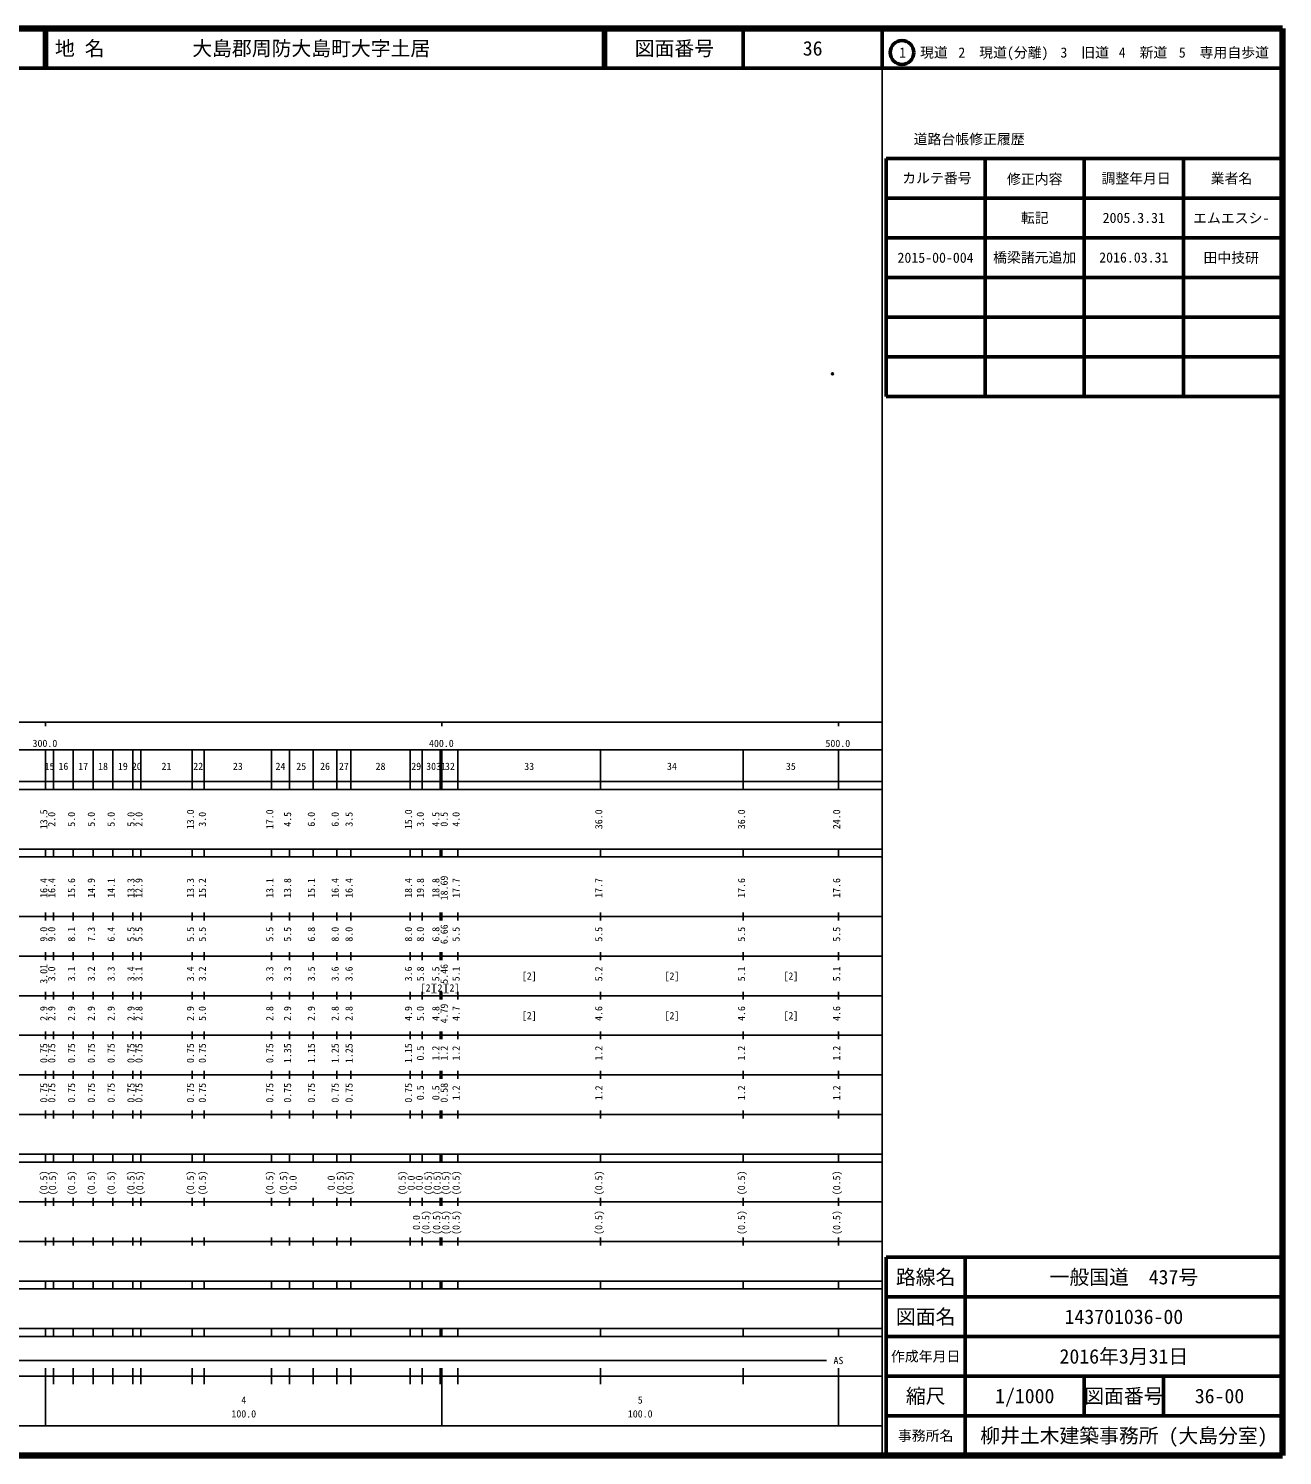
# Model space of a CAD drawing. Units: millimetres on the paper. Extents: x 40 to 680, y 20 to 380.
# Drawn here: x 363.7 to 680, y 20 to 380 of the extents above; entities that cross this region are included whole.
import ezdxf
from ezdxf.enums import TextEntityAlignment as Align

# ---------------------------------------------------------------- set-up
doc = ezdxf.new("R2010")
doc.units = ezdxf.units.MM
doc.header["$PDMODE"] = 32
doc.header["$PDSIZE"] = 0.5
doc.layers.add('M-OTRS', color=6, linetype='Continuous')
doc.layers.add('M-TTL-TXT', color=7, linetype='Continuous')
for name, color, linetype, lineweight in [('M-TTL', 2, 'Continuous', 140), ('M-TTL-BAND', 7, 'Continuous', 25), ('M-TTL-FRAM', 2, 'Continuous', 50), ('M-TTL-LINE', 7, 'Continuous', 50)]:
    doc.layers.add(name, color=color, linetype=linetype, lineweight=lineweight)
doc.styles.add('ＭＳ ゴシック', font='')
doc.styles.get('ＭＳ ゴシック').set_extended_font_data('MS Gothic')

msp = doc.modelspace()

# ---------------------------------------------------------------- linework, layer by layer
at = {"layer": 'M-OTRS'}
msp.add_point((566.494, 292.87), dxfattribs=at)
at = {"layer": 'M-TTL'}
for p, q in [((680, 380), (40, 380)), ((680, 20), (680, 380)), ((40, 20), (680, 20))]:
    msp.add_line(p, q, dxfattribs=at)
at = {"layer": 'M-TTL-BAND'}
for p, q in [((579, 20), (579, 370)), ((40, 205), (579, 205)), ((368, 205), (368, 204)), ((468, 205), (468, 204)), ((568, 205), (568, 204)), ((68, 198), (579, 198)), ((368, 188), (368, 198)), ((370, 188), (370, 198)), ((375, 188), (375, 198)), ((380, 188), (380, 198)), ((385, 188), (385, 198)), ((390, 188), (390, 198)), ((392, 188), (392, 198)), ((405, 188), (405, 198)), ((408, 188), (408, 198)), ((425, 188), (425, 198)), ((429.5, 188), (429.5, 198)), ((435.5, 188), (435.5, 198)), ((441.5, 188), (441.5, 198)), ((445, 188), (445, 198)), ((460, 188), (460, 198)), ((463, 188), (463, 198)), ((467.5, 188), (467.5, 198)), ((468, 188), (468, 198)), ((472, 188), (472, 198)), ((508, 188), (508, 198)), ((544, 188), (544, 198)), ((568, 188), (568, 198)), ((40, 190), (579, 190)), ((40, 188), (579, 188)), ((40, 173), (579, 173)), ((368, 171), (368, 173)), ((370, 171), (370, 173)), ((375, 171), (375, 173)), ((380, 171), (380, 173)), ((385, 171), (385, 173)), ((390, 171), (390, 173)), ((392, 171), (392, 173)), ((405, 171), (405, 173)), ((408, 171), (408, 173)), ((425, 171), (425, 173)), ((429.5, 171), (429.5, 173)), ((435.5, 171), (435.5, 173)), ((441.5, 171), (441.5, 173)), ((445, 171), (445, 173)), ((460, 171), (460, 173)), ((463, 171), (463, 173)), ((467.5, 171), (467.5, 173)), ((468, 171), (468, 173)), ((472, 171), (472, 173)), ((508, 171), (508, 173)), ((544, 171), (544, 173)), ((568, 171), (568, 173)), ((40, 171), (579, 171)), ((40, 156), (579, 156)), ((368, 155), (368, 157)), ((370, 155), (370, 157)), ((375, 155), (375, 157)), ((380, 155), (380, 157)), ((385, 155), (385, 157)), ((390, 155), (390, 157)), ((392, 155), (392, 157)), ((405, 155), (405, 157)), ((408, 155), (408, 157)), ((425, 155), (425, 157)), ((429.5, 155), (429.5, 157)), ((435.5, 155), (435.5, 157)), ((441.5, 155), (441.5, 157)), ((445, 155), (445, 157)), ((460, 155), (460, 157)), ((463, 155), (463, 157)), ((467.5, 155), (467.5, 157)), ((468, 155), (468, 157)), ((472, 155), (472, 157)), ((508, 155), (508, 157)), ((544, 155), (544, 157)), ((568, 155), (568, 157)), ((46, 146), (579, 146)), ((368, 145), (368, 147)), ((370, 145), (370, 147)), ((375, 145), (375, 147)), ((380, 145), (380, 147)), ((385, 145), (385, 147)), ((390, 145), (390, 147)), ((392, 145), (392, 147)), ((405, 145), (405, 147)), ((408, 145), (408, 147)), ((425, 145), (425, 147)), ((429.5, 145), (429.5, 147)), ((435.5, 145), (435.5, 147)), ((441.5, 145), (441.5, 147)), ((445, 145), (445, 147)), ((460, 145), (460, 147)), ((463, 145), (463, 147)), ((467.5, 145), (467.5, 147)), ((468, 145), (468, 147)), ((472, 145), (472, 147)), ((508, 145), (508, 147)), ((544, 145), (544, 147)), ((568, 145), (568, 147)), ((368, 135), (368, 137)), ((370, 135), (370, 137)), ((375, 135), (375, 137)), ((380, 135), (380, 137)), ((385, 135), (385, 137)), ((390, 135), (390, 137)), ((392, 135), (392, 137)), ((405, 135), (405, 137)), ((408, 135), (408, 137)), ((425, 135), (425, 137)), ((429.5, 135), (429.5, 137)), ((435.5, 135), (435.5, 137)), ((441.5, 135), (441.5, 137)), ((445, 135), (445, 137)), ((460, 135), (460, 137)), ((463, 135), (463, 137)), ((467.5, 135), (467.5, 137)), ((468, 135), (468, 137)), ((472, 135), (472, 137)), ((508, 135), (508, 137)), ((544, 135), (544, 137)), ((568, 135), (568, 137)), ((52, 136), (579, 136)), ((46, 126), (579, 126)), ((368, 125), (368, 127)), ((370, 125), (370, 127)), ((375, 125), (375, 127)), ((380, 125), (380, 127)), ((385, 125), (385, 127)), ((390, 125), (390, 127)), ((392, 125), (392, 127)), ((405, 125), (405, 127)), ((408, 125), (408, 127)), ((425, 125), (425, 127)), ((429.5, 125), (429.5, 127)), ((435.5, 125), (435.5, 127)), ((441.5, 125), (441.5, 127)), ((445, 125), (445, 127)), ((460, 125), (460, 127)), ((463, 125), (463, 127)), ((467.5, 125), (467.5, 127)), ((468, 125), (468, 127)), ((472, 125), (472, 127)), ((508, 125), (508, 127)), ((544, 125), (544, 127)), ((568, 125), (568, 127)), ((52, 116), (579, 116)), ((368, 115), (368, 117)), ((370, 115), (370, 117)), ((375, 115), (375, 117)), ((380, 115), (380, 117)), ((385, 115), (385, 117)), ((390, 115), (390, 117)), ((392, 115), (392, 117)), ((405, 115), (405, 117)), ((408, 115), (408, 117)), ((425, 115), (425, 117)), ((429.5, 115), (429.5, 117)), ((435.5, 115), (435.5, 117)), ((441.5, 115), (441.5, 117)), ((445, 115), (445, 117)), ((460, 115), (460, 117)), ((463, 115), (463, 117)), ((467.5, 115), (467.5, 117)), ((468, 115), (468, 117)), ((472, 115), (472, 117)), ((508, 115), (508, 117)), ((544, 115), (544, 117)), ((568, 115), (568, 117)), ((46, 106), (579, 106)), ((368, 105), (368, 107)), ((370, 105), (370, 107)), ((375, 105), (375, 107)), ((380, 105), (380, 107)), ((385, 105), (385, 107)), ((390, 105), (390, 107)), ((392, 105), (392, 107)), ((405, 105), (405, 107)), ((408, 105), (408, 107)), ((425, 105), (425, 107)), ((429.5, 105), (429.5, 107)), ((435.5, 105), (435.5, 107)), ((441.5, 105), (441.5, 107)), ((445, 105), (445, 107)), ((460, 105), (460, 107)), ((463, 105), (463, 107)), ((467.5, 105), (467.5, 107)), ((468, 105), (468, 107)), ((472, 105), (472, 107)), ((508, 105), (508, 107)), ((544, 105), (544, 107)), ((568, 105), (568, 107)), ((40, 96), (579, 96)), ((40, 94), (579, 94)), ((368, 94), (368, 96)), ((370, 94), (370, 96)), ((375, 94), (375, 96)), ((380, 94), (380, 96)), ((385, 94), (385, 96)), ((390, 94), (390, 96)), ((392, 94), (392, 96)), ((405, 94), (405, 96)), ((408, 94), (408, 96)), ((425, 94), (425, 96)), ((429.5, 94), (429.5, 96)), ((435.5, 94), (435.5, 96)), ((441.5, 94), (441.5, 96)), ((445, 94), (445, 96)), ((460, 94), (460, 96)), ((463, 94), (463, 96)), ((467.5, 94), (467.5, 96)), ((468, 94), (468, 96)), ((472, 94), (472, 96)), ((508, 94), (508, 96)), ((544, 94), (544, 96)), ((568, 94), (568, 96)), ((49, 84), (579, 84)), ((368, 83), (368, 85)), ((370, 83), (370, 85)), ((375, 83), (375, 85)), ((380, 83), (380, 85)), ((385, 83), (385, 85)), ((390, 83), (390, 85)), ((392, 83), (392, 85)), ((405, 83), (405, 85)), ((408, 83), (408, 85)), ((425, 83), (425, 85)), ((429.5, 83), (429.5, 85)), ((435.5, 83), (435.5, 85)), ((441.5, 83), (441.5, 85)), ((445, 83), (445, 85)), ((460, 83), (460, 85)), ((463, 83), (463, 85)), ((467.5, 83), (467.5, 85)), ((468, 83), (468, 85)), ((472, 83), (472, 85)), ((508, 83), (508, 85)), ((544, 83), (544, 85)), ((568, 83), (568, 85)), ((40, 74), (579, 74)), ((368, 73), (368, 75)), ((370, 73), (370, 75)), ((375, 73), (375, 75)), ((380, 73), (380, 75)), ((385, 73), (385, 75)), ((390, 73), (390, 75)), ((392, 73), (392, 75)), ((405, 73), (405, 75)), ((408, 73), (408, 75)), ((425, 73), (425, 75)), ((429.5, 73), (429.5, 75)), ((435.5, 73), (435.5, 75)), ((441.5, 73), (441.5, 75)), ((445, 73), (445, 75)), ((460, 73), (460, 75)), ((463, 73), (463, 75)), ((467.5, 73), (467.5, 75)), ((468, 73), (468, 75)), ((472, 73), (472, 75)), ((508, 73), (508, 75)), ((544, 73), (544, 75)), ((568, 73), (568, 75)), ((40, 64), (579, 64)), ((40, 62), (579, 62)), ((368, 62), (368, 64)), ((370, 62), (370, 64)), ((375, 62), (375, 64)), ((380, 62), (380, 64)), ((385, 62), (385, 64)), ((390, 62), (390, 64)), ((392, 62), (392, 64)), ((405, 62), (405, 64)), ((408, 62), (408, 64)), ((425, 62), (425, 64)), ((429.5, 62), (429.5, 64)), ((435.5, 62), (435.5, 64)), ((441.5, 62), (441.5, 64)), ((445, 62), (445, 64)), ((460, 62), (460, 64)), ((463, 62), (463, 64)), ((467.5, 62), (467.5, 64)), ((468, 62), (468, 64)), ((472, 62), (472, 64)), ((508, 62), (508, 64)), ((544, 62), (544, 64)), ((568, 62), (568, 64)), ((40, 52), (579, 52)), ((368, 50), (368, 52)), ((370, 50), (370, 52)), ((375, 50), (375, 52)), ((380, 50), (380, 52)), ((385, 50), (385, 52)), ((390, 50), (390, 52)), ((392, 50), (392, 52)), ((405, 50), (405, 52)), ((408, 50), (408, 52)), ((425, 50), (425, 52)), ((429.5, 50), (429.5, 52)), ((435.5, 50), (435.5, 52)), ((441.5, 50), (441.5, 52)), ((445, 50), (445, 52)), ((460, 50), (460, 52)), ((463, 50), (463, 52)), ((467.5, 50), (467.5, 52)), ((468, 50), (468, 52)), ((472, 50), (472, 52)), ((508, 50), (508, 52)), ((544, 50), (544, 52)), ((568, 50), (568, 52)), ((40, 50), (579, 50)), ((71, 44), (565, 44)), ((40, 40), (579, 40)), ((368, 27.5), (368, 42)), ((370, 38), (370, 42)), ((375, 38), (375, 42)), ((380, 38), (380, 42)), ((385, 38), (385, 42)), ((390, 38), (390, 42)), ((392, 38), (392, 42)), ((405, 38), (405, 42)), ((408, 38), (408, 42)), ((425, 38), (425, 42)), ((429.5, 38), (429.5, 42)), ((435.5, 38), (435.5, 42)), ((441.5, 38), (441.5, 42)), ((445, 38), (445, 42)), ((460, 38), (460, 42)), ((463, 38), (463, 42)), ((467.5, 38), (467.5, 42)), ((468, 27.5), (468, 42)), ((472, 38), (472, 42)), ((508, 38), (508, 42)), ((544, 38), (544, 42)), ((568, 27.5), (568, 42)), ((68, 27.5), (579, 27.5))]:
    msp.add_line(p, q, dxfattribs=at)
at = {"layer": 'M-TTL-FRAM'}
for p, q in [((580, 347.197), (580, 287.197)), ((580, 347.197), (680, 347.197)), ((580, 287.197), (680, 287.197)), ((680, 70), (580, 70)), ((580, 70), (580, 20))]:
    msp.add_line(p, q, dxfattribs=at)
at = {"layer": 'M-TTL-LINE'}
for p, q in [((367.75, 380), (367.75, 370)), ((368.25, 380), (368.25, 370)), ((508.747, 380), (508.747, 370)), ((509.247, 380), (509.247, 370)), ((543.997, 380), (543.997, 370)), ((579, 380), (579, 370)), ((40, 370), (680, 370)), ((605, 347.197), (605, 287.197)), ((630, 347.197), (630, 287.197)), ((655, 347.197), (655, 287.197)), ((580, 337.197), (680, 337.197)), ((580, 327.197), (680, 327.197)), ((580, 317.197), (680, 317.197)), ((580, 307.197), (680, 307.197)), ((580, 297.197), (680, 297.197)), ((600, 70), (600, 20)), ((680, 60), (580, 60)), ((680, 50), (580, 50)), ((680, 40), (580, 40)), ((630, 40), (630, 30)), ((650, 40), (650, 30)), ((680, 30), (580, 30))]:
    msp.add_line(p, q, dxfattribs=at)
msp.add_circle((584.031, 373.958), 3, dxfattribs=at)

# ---------------------------------------------------------------- texts
at = {"layer": 'M-TTL-BAND', "style": 'ＭＳ ゴシック'}
for s, p in [('300.0', (367.844, 198.195)), ('400.0', (467.844, 198.195)), ('500.0', (567.844, 198.195)), ('15', (369, 192.405)), ('16', (372.5, 192.405)), ('17', (377.5, 192.405)), ('18', (382.5, 192.405)), ('19', (387.5, 192.405)), ('20', (391, 192.405)), ('21', (398.5, 192.405)), ('22', (406.5, 192.405)), ('23', (416.5, 192.405)), ('24', (427.25, 192.405)), ('25', (432.5, 192.405)), ('26', (438.5, 192.405)), ('27', (443.25, 192.405)), ('28', (452.5, 192.405)), ('29', (461.5, 192.405)), ('30', (465.25, 192.405)), ('31', (467.75, 192.405)), ('32', (470, 192.405)), ('33', (490, 192.405)), ('34', (526, 192.405)), ('35', (556, 192.405)), ('[2]', (490, 139.5)), ('[2]', (526, 139.5)), ('[2]', (556, 139.5)), ('[2]', (464.5, 136.5)), ('[2]', (467.5, 136.5)), ('[2]', (470.5, 136.5)), ('[2]', (490, 129.5)), ('[2]', (526, 129.5)), ('[2]', (556, 129.5)), ('AS', (568, 42.5)), ('4', (418, 32.523)), ('5', (518, 32.523)), ('100.0', (418, 29.033)), ('100.0', (518, 29.033))]:
    msp.add_text(s, height=1.833, dxfattribs=at).set_placement(p, align=Align.BOTTOM_CENTER)
for s, p in [('13.5', (369, 180.5)), ('2.0', (371, 180.5)), ('5.0', (376, 180.5)), ('5.0', (381, 180.5)), ('5.0', (386, 180.5)), ('5.0', (391, 180.5)), ('2.0', (393, 180.5)), ('13.0', (406, 180.5)), ('3.0', (409, 180.5)), ('17.0', (426, 180.5)), ('4.5', (430.5, 180.5)), ('6.0', (436.5, 180.5)), ('6.0', (442.5, 180.5)), ('3.5', (446, 180.5)), ('15.0', (461, 180.5)), ('3.0', (464, 180.5)), ('4.5', (467.9, 180.5)), ('0.5', (470, 180.5)), ('4.0', (473, 180.5)), ('36.0', (509, 180.5)), ('36.0', (545, 180.5)), ('24.0', (569, 180.5)), ('18.69', (470, 163.174)), ('16.4', (369, 163.174)), ('16.4', (371, 163.174)), ('15.6', (376, 163.174)), ('14.9', (381, 163.174)), ('14.1', (386, 163.174)), ('13.3', (391, 163.174)), ('12.9', (393, 163.174)), ('13.3', (406, 163.174)), ('15.2', (409, 163.174)), ('13.1', (426, 163.174)), ('13.8', (430.5, 163.174)), ('15.1', (436.5, 163.174)), ('16.4', (442.5, 163.174)), ('16.4', (446, 163.174)), ('18.4', (461, 163.174)), ('19.8', (464, 163.174)), ('18.8', (467.9, 163.174)), ('17.7', (473, 163.174)), ('17.7', (509, 163.174)), ('17.6', (545, 163.174)), ('17.6', (569, 163.174)), ('9.0', (369, 151.5)), ('9.0', (371, 151.5)), ('8.1', (376, 151.5)), ('7.3', (381, 151.5)), ('6.4', (386, 151.5)), ('5.5', (391, 151.5)), ('5.5', (393, 151.5)), ('5.5', (406, 151.5)), ('5.5', (409, 151.5)), ('5.5', (426, 151.5)), ('5.5', (430.5, 151.5)), ('6.8', (436.5, 151.5)), ('8.0', (442.5, 151.5)), ('8.0', (446, 151.5)), ('8.0', (461, 151.5)), ('8.0', (464, 151.5)), ('6.8', (467.9, 151.5)), ('6.66', (470, 151.5)), ('5.5', (473, 151.5)), ('5.5', (509, 151.5)), ('5.5', (545, 151.5)), ('5.5', (569, 151.5)), ('3.01', (369, 141.5)), ('3.0', (371, 141.5)), ('3.1', (376, 141.5)), ('3.2', (381, 141.5)), ('3.3', (386, 141.5)), ('3.4', (391, 141.5)), ('3.1', (393, 141.5)), ('3.4', (406, 141.5)), ('3.2', (409, 141.5)), ('3.3', (426, 141.5)), ('3.3', (430.5, 141.5)), ('3.5', (436.5, 141.5)), ('3.6', (442.5, 141.5)), ('3.6', (446, 141.5)), ('3.6', (461, 141.5)), ('5.8', (464, 141.5)), ('5.5', (467.9, 141.5)), ('5.46', (470, 141.5)), ('5.1', (473, 141.5)), ('5.2', (509, 141.5)), ('5.1', (545, 141.5)), ('5.1', (569, 141.5)), ('2.9', (369, 131.5)), ('2.9', (371, 131.5)), ('2.9', (376, 131.5)), ('2.9', (381, 131.5)), ('2.9', (386, 131.5)), ('2.9', (391, 131.5)), ('2.8', (393, 131.5)), ('2.9', (406, 131.5)), ('5.0', (409, 131.5)), ('2.8', (426, 131.5)), ('2.9', (430.5, 131.5)), ('2.9', (436.5, 131.5)), ('2.8', (442.5, 131.5)), ('2.8', (446, 131.5)), ('4.9', (461, 131.5)), ('5.0', (464, 131.5)), ('4.8', (467.9, 131.5)), ('4.79', (470, 131.5)), ('4.7', (473, 131.5)), ('4.6', (509, 131.5)), ('4.6', (545, 131.5)), ('4.6', (569, 131.5)), ('0.75', (369, 121.5)), ('0.75', (371, 121.5)), ('0.75', (376, 121.5)), ('0.75', (381, 121.5)), ('0.75', (386, 121.5)), ('0.75', (391, 121.5)), ('0.75', (393, 121.5)), ('0.75', (406, 121.5)), ('0.75', (409, 121.5)), ('0.75', (426, 121.5)), ('1.35', (430.5, 121.5)), ('1.15', (436.5, 121.5)), ('1.25', (442.5, 121.5)), ('1.25', (446, 121.5)), ('1.15', (461, 121.5)), ('0.5', (464, 121.5)), ('1.2', (467.9, 121.5)), ('1.2', (470, 121.5)), ('1.2', (473, 121.5)), ('1.2', (509, 121.5)), ('1.2', (545, 121.5)), ('1.2', (569, 121.5)), ('0.75', (369, 111.5)), ('0.75', (371, 111.5)), ('0.75', (376, 111.5)), ('0.75', (381, 111.5)), ('0.75', (386, 111.5)), ('0.75', (391, 111.5)), ('0.75', (393, 111.5)), ('0.75', (406, 111.5)), ('0.75', (409, 111.5)), ('0.75', (426, 111.5)), ('0.75', (430.5, 111.5)), ('0.75', (436.5, 111.5)), ('0.75', (442.5, 111.5)), ('0.75', (446, 111.5)), ('0.75', (461, 111.5)), ('0.5', (464, 111.5)), ('0.5', (467.9, 111.5)), ('0.58', (470, 111.5)), ('1.2', (473, 111.5)), ('1.2', (509, 111.5)), ('1.2', (545, 111.5)), ('1.2', (569, 111.5)), ('(0.5)', (369, 88.764)), ('(0.5)', (371.2, 88.764)), ('(0.5)', (376, 88.764)), ('(0.5)', (381, 88.764)), ('(0.5)', (386, 88.764)), ('(0.5)', (391, 88.764)), ('(0.5)', (393.2, 88.764)), ('(0.5)', (406, 88.764)), ('(0.5)', (409, 88.764)), ('(0.5)', (426, 88.764)), ('(0.5)', (429.5, 88.764)), ('0.0', (431.87, 88.764)), ('0.0', (441.5, 88.764)), ('(0.5)', (443.87, 88.764)), ('(0.5)', (446, 88.764)), ('(0.5)', (459.4, 88.764)), ('0.0', (461.67, 88.764)), ('0.0', (463.7, 88.764)), ('(0.5)', (465.97, 88.764)), ('(0.5)', (468.2, 88.764)), ('(0.5)', (470.4, 88.764)), ('(0.5)', (473, 88.764)), ('(0.5)', (509, 88.764)), ('(0.5)', (545, 88.764)), ('(0.5)', (569, 88.764)), ('0.0', (463, 78.764)), ('(0.5)', (465.37, 78.764)), ('(0.5)', (468.1, 78.764)), ('(0.5)', (470.4, 78.764)), ('(0.5)', (473, 78.764)), ('(0.5)', (509, 78.764)), ('(0.5)', (545, 78.764)), ('(0.5)', (569, 78.764))]:
    msp.add_text(s, height=1.833, rotation=90, dxfattribs=at).set_placement(p, align=Align.BOTTOM_CENTER)
at = {"layer": 'M-TTL-TXT', "style": 'ＭＳ ゴシック'}
for s, p in [('地 名', (370.38, 375)), ('大島郡周防大島町大字土居', (405.024, 375))]:
    msp.add_text(s, height=3.666, dxfattribs=at).set_placement(p, align=Align.MIDDLE_LEFT)
for s, height, p in [('図面番号', 3.666, (526.622, 375)), ('36', 3.666, (561.497, 375)), ('1\u3000現道', 2.566, (589.448, 373.958)), ('2\u3000現道(分離)', 2.566, (609.619, 373.958)), ('3\u3000旧道', 2.566, (630.121, 373.958)), ('4\u3000新道', 2.566, (644.824, 373.958)), ('5\u3000専用自歩道', 2.566, (665.228, 373.958)), ('道路台帳修正履歴', 2.566, (600.968, 352.113)), ('カルテ番号', 2.566, (592.839, 342.277)), ('修正内容', 2.566, (617.509, 342.023)), ('調整年月日', 2.566, (643.089, 342.197)), ('業者名', 2.566, (667.134, 342.197)), ('転記', 2.566, (617.5, 332.245)), ('2005.3.31', 2.566, (642.5, 332.245)), ('エムエスシ-', 2.566, (667.077, 332.189)), ('2015-00-004', 2.566, (592.5, 322.189)), ('橋梁諸元追加', 2.566, (617.5, 322.245)), ('2016.03.31', 2.566, (642.5, 322.245)), ('田中技研', 2.566, (667.077, 322.189)), ('路線名', 3.666, (590, 65)), ('路線名', 3.666, (590, 65)), ('一般国道\u3000437号', 3.666, (640, 65)), ('図面名', 3.666, (590, 55)), ('図面名', 3.666, (590, 55)), ('143701036-00', 3.666, (640, 55)), ('2016年3月31日', 3.666, (640, 45)), ('作成年月日', 2.566, (590, 45)), ('作成年月日', 2.566, (590, 45)), ('縮尺', 3.666, (590, 35)), ('縮尺', 3.666, (590, 35)), ('1/1000', 3.666, (615, 35)), ('図面番号', 3.666, (640, 35)), ('図面番号', 3.666, (640, 35)), ('36-00', 3.666, (664.125, 35)), ('事務所名', 2.566, (590, 25)), ('事務所名', 2.566, (590, 25)), ('柳井土木建築事務所 (大島分室)', 3.666, (640, 25))]:
    msp.add_text(s, height=height, dxfattribs=at).set_placement(p, align=Align.MIDDLE_CENTER)

doc.saveas('drawing.dxf')
